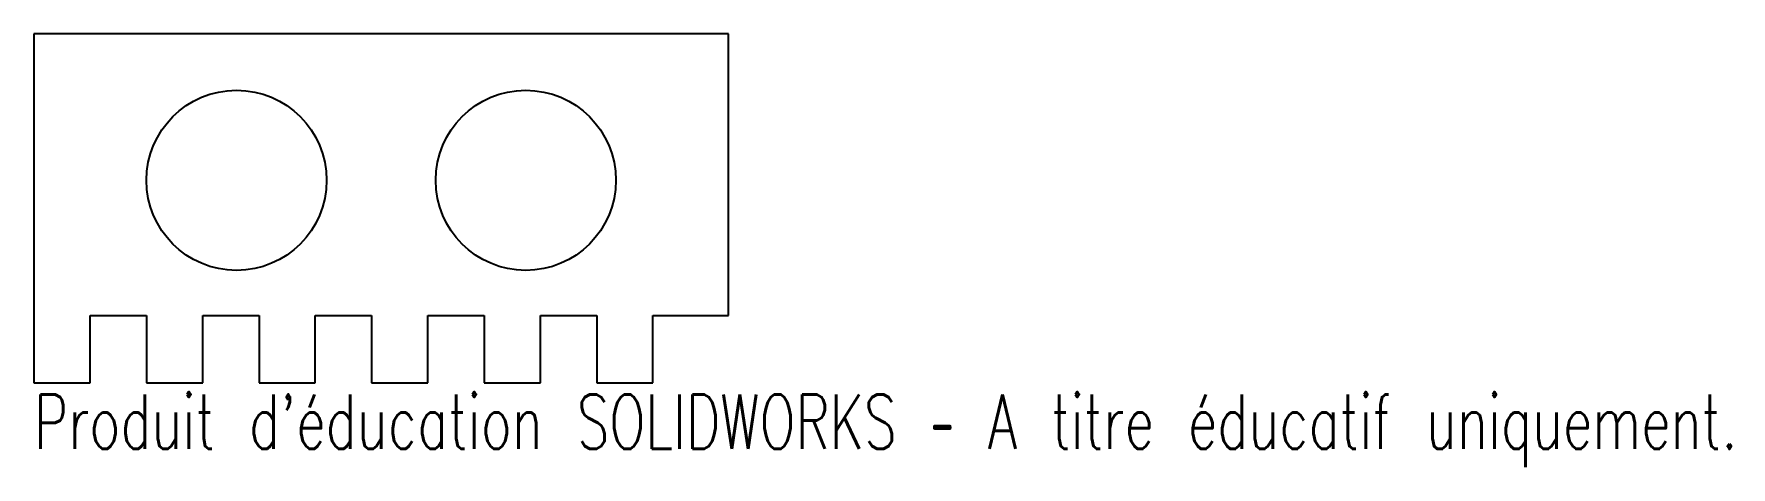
# Model space of a CAD drawing. Header units: millimetres. Extents: x 0 to 151, y -7 to 31.
import ezdxf

# ---------------------------------------------------------------- set-up
doc = ezdxf.new("R2010")
doc.units = ezdxf.units.MM
doc.styles.add('SLDTEXTSTYLE0', font='TXT', dxfattribs={"width": 0.7, "bigfont": 'bigfont'})

msp = doc.modelspace()

# ---------------------------------------------------------------- linework, layer by layer
at = {"color": 7, "linetype": 'Continuous', "lineweight": 25}
for p, q in [((61.7, 31), (0, 31)), ((0, 31), (0, 0)), ((61.7, 6), (61.7, 31)), ((5, 0), (5, 6)), ((5, 6), (10, 6)), ((10, 6), (10, 0)), ((15, 0), (15, 6)), ((15, 6), (20, 6)), ((20, 6), (20, 0)), ((25, 0), (25, 6)), ((25, 6), (30, 6)), ((30, 6), (30, 0)), ((35, 0), (35, 6)), ((35, 6), (40, 6)), ((40, 6), (40, 0)), ((45, 0), (45, 6)), ((45, 6), (50, 6)), ((50, 6), (50, 0)), ((55, 0), (55, 6)), ((55, 6), (61.7, 6)), ((0, 0), (5, 0)), ((10, 0), (15, 0)), ((20, 0), (25, 0)), ((30, 0), (35, 0)), ((40, 0), (45, 0)), ((50, 0), (55, 0))]:
    msp.add_line(p, q, dxfattribs=at)
for centre in [(18, 18), (43.7, 18)]:
    msp.add_circle(centre, 8, dxfattribs=at)

# ---------------------------------------------------------------- texts
at = {"color": 7, "linetype": 'Continuous', "insert": (0, -1.02), "char_height": 4.8336, "attachment_point": 1, "style": 'SLDTEXTSTYLE0'}
msp.add_mtext("Produit d'éducation SOLIDWORKS – A titre éducatif uniquement.", dxfattribs=at)

doc.saveas('drawing.dxf')
